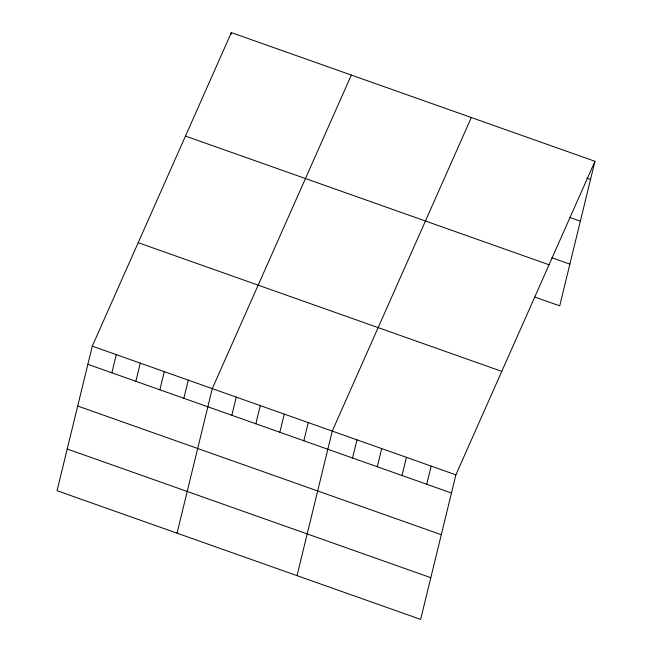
<?xml version="1.0" encoding="UTF-8"?>
<svg xmlns="http://www.w3.org/2000/svg" width="652" height="652" viewBox="0 0 652 652"><rect width="100%" height="100%" fill="white"/><g stroke="black" fill="none" stroke-linecap="round" stroke-linejoin="round"><path stroke-width="0.98" d="M92.291 346.155L57.05 490.712L420.646 619.4L455.887 474.852L594.95 161.288L231.354 32.6L92.291 346.155L455.887 474.852M111.859 372.805L116.284 354.647M135.86 381.306L140.286 363.148M230.889 34.515L231.354 32.6M159.854 389.798L164.28 371.64M183.856 398.29L188.281 380.132M177.034 533.173L212.275 388.625L351.338 75.07M231.843 415.275L236.277 397.117M255.845 423.767L260.27 405.609M279.838 432.268L284.264 414.11M303.84 440.76L308.266 422.602M297.027 575.643L332.259 431.094L471.323 117.539M352.561 458.006L356.986 439.847M377.28 466.75L381.713 448.592M402.007 475.504L406.432 457.345M426.734 484.257L431.159 466.098M594.95 161.288L559.709 305.845L534.982 297.092M586.718 178.102L590.525 179.447M569.897 217.458L580.353 221.158M551.812 257.736L569.881 264.133M185.461 136.072L549.057 264.761M138.183 242.683L501.771 371.371M87.865 364.313L451.453 493.01M77.694 406.025L441.29 534.713M67.221 449L430.809 577.688"/></g></svg>
